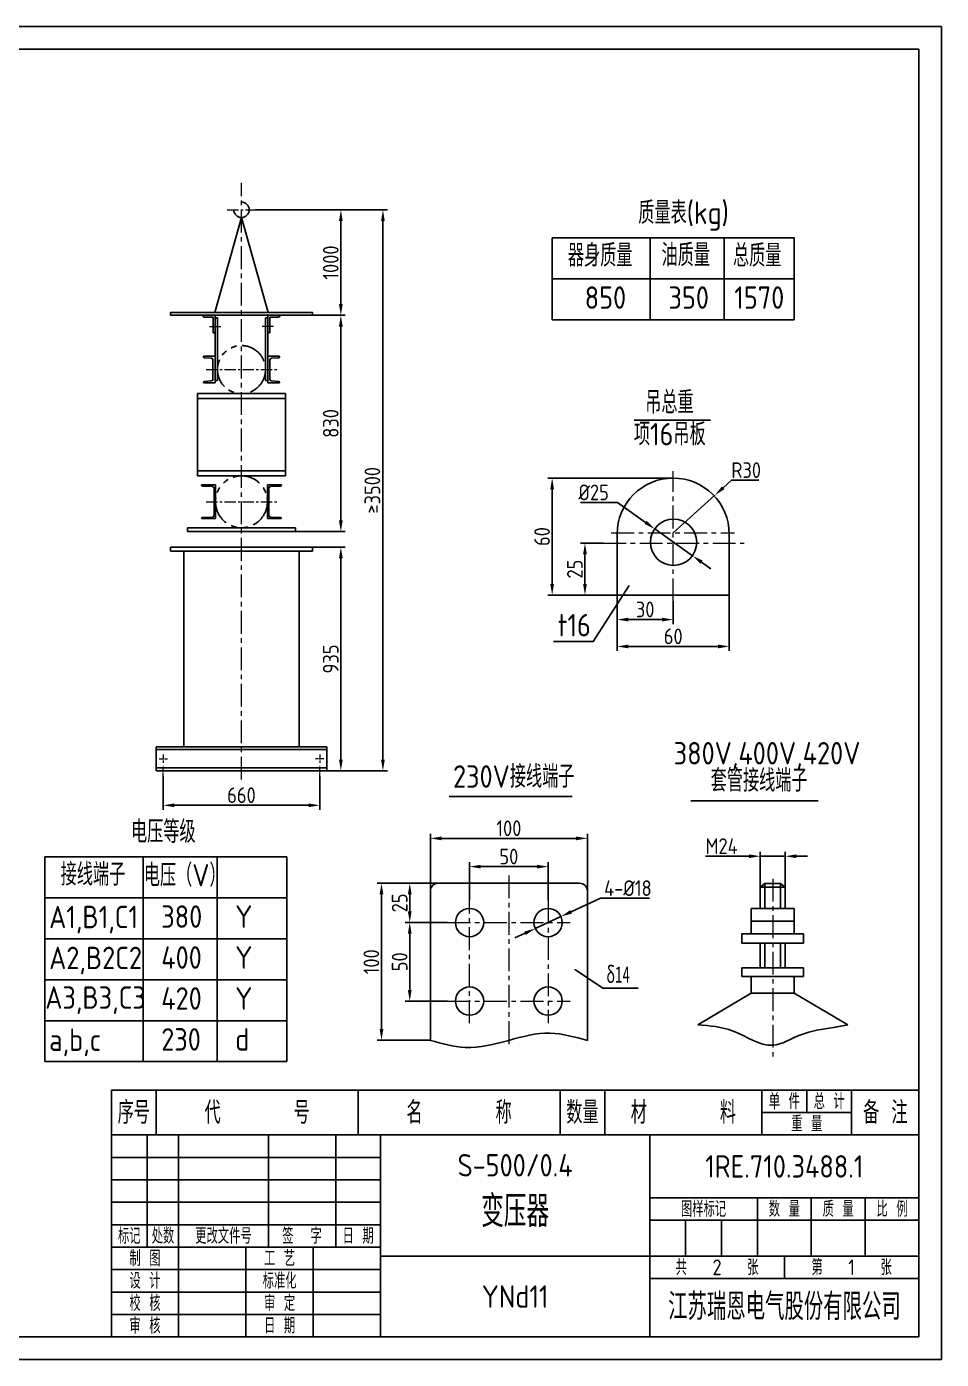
# Model space of a CAD drawing. Header units: millimetres. Extents: x 14511 to 18711, y -172 to 2798.
# Drawn here: x 16672 to 18711, y -172 to 2798 of the extents above; entities that cross this region are included whole.
import ezdxf
from ezdxf import colors
from ezdxf.entities.mleader import LeaderData, LeaderLine
from ezdxf.math import Vec2, Vec3

# ---------------------------------------------------------------- set-up
doc = ezdxf.new("R2010")
doc.units = ezdxf.units.MM
for name, pattern in [('CENTER', [50.8, 31.75, -6.35, 6.35, -6.35]), ('CENTERX2', [101.6, 63.5, -12.7, 12.7, -12.7]), ('DASHDOT', [25.4, 12.7, -6.35, 0, -6.35]), ('PHANTOM', [63.5, 31.75, -6.35, 6.35, -6.35, 6.35, -6.35])]:
    doc.linetypes.add(name, pattern=pattern)
doc.layers.get('0').update_dxf_attribs({"color": 1, "linetype": 'DASHDOT'})
for name, color, linetype in [('1', 4, 'Continuous'), ('2', 3, 'Continuous'), ('99', 7, 'PHANTOM'), ('CEN', 1, 'CENTER'), ('尺寸线', 3, 'Continuous'), ('细线', 1, 'Continuous')]:
    doc.layers.add(name, color=color, linetype=linetype)
for name, color, linetype, lineweight in [('点画线1', 4, 'CENTERX2', 20), ('点画线2', 1, 'CENTER', 20), ('粗实线', 7, 'Continuous', 25)]:
    doc.layers.add(name, color=color, linetype=linetype, lineweight=lineweight)
doc.styles.add('2倍', font='simfang.ttf', dxfattribs={"width": 0.66})
doc.styles.get("Standard").update_dxf_attribs({"font": 'gbenor.shx', "bigfont": 'gbcbig.shx'})
doc.dimstyles.new('1-2', dxfattribs={"dimscale": 2, "dimtxt": 3.5, "dimasz": 2, "dimexe": 1, "dimexo": 0, "dimgap": 1, "dimtad": 1, "dimtoh": 1, "dimdec": 1, "dimdsep": 46, "dimtxsty": 'Standard', "dimcen": 0, "dimclrd": 256, "dimclre": 256, "dimclrt": 3, "dimadec": 1, "dimazin": 0, "dimtfac": 1, "dimtdec": 1, "dimtmove": 0, "dimatfit": 3, "dimfxl": 1, "dimtzin": 0, "dimarcsym": 0})

# ---------------------------------------------------------------- blocks, each defined once
blk = doc.blocks.new('887')
at = {"layer": '1'}
for p, q in [((-19720.7, -55935.3), (-15820.7, -55935.3)), ((-15820.7, -55935.3), (-15820.7, -58805.3)), ((-15820.7, -58255.3), (-17620.7, -58255.3)), ((-17520.7, -58355.3), (-17520.7, -58255.3)), ((-17070.7, -58355.3), (-17070.7, -58255.3)), ((-16620.7, -58355.3), (-16620.7, -58255.3)), ((-16520.7, -58355.3), (-16520.7, -58255.3)), ((-16170.7, -58355.3), (-16170.7, -58255.3)), ((-16070.7, -58255.3), (-16070.7, -58305.3)), ((-15970.7, -58355.3), (-15970.7, -58255.3)), ((-16170.7, -58305.3), (-15970.7, -58305.3)), ((-15820.7, -58355.3), (-17620.7, -58355.3)), ((-17020.7, -58805.3), (-17020.7, -58355.3)), ((-16420.7, -58805.3), (-16420.7, -58355.3)), ((-15820.7, -58495.3), (-16420.7, -58495.3)), ((-15820.7, -58495.3), (-16420.7, -58495.3)), ((-15820.7, -58545.3), (-16420.7, -58545.3)), ((-17020.7, -58605.3), (-17620.7, -58605.3)), ((-16420.7, -58625.3), (-17020.7, -58625.3)), ((-16420.7, -58625.3), (-17020.7, -58625.3)), ((-15820.7, -58675.3), (-16420.7, -58675.3)), ((-15820.7, -58675.3), (-16420.7, -58675.3)), ((-15820.7, -58805.3), (-19720.7, -58805.3)), ((-15820.7, -58805.3), (-17620.7, -58805.3))]:
    blk.add_line(p, q, dxfattribs=at)
at = {"layer": '2'}
for p, q in [((-19970.7, -55885.3), (-15770.7, -55885.3)), ((-15770.7, -55885.3), (-15770.7, -58855.3)), ((-17540.7, -58605.3), (-17540.7, -58355.3)), ((-17470.7, -58605.3), (-17470.7, -58355.3)), ((-17270.7, -58605.3), (-17270.7, -58355.3)), ((-17120.7, -58605.3), (-17120.7, -58355.3)), ((-17020.7, -58405.3), (-17620.7, -58405.3)), ((-17020.7, -58455.3), (-17620.7, -58455.3)), ((-17020.7, -58505.3), (-17620.7, -58505.3)), ((-16180.7, -58625.3), (-16180.7, -58495.3)), ((-16060.7, -58625.3), (-16060.7, -58495.3)), ((-15940.7, -58625.3), (-15940.7, -58495.3)), ((-17020.7, -58555.3), (-17620.7, -58555.3)), ((-15820.7, -58545.3), (-16420.7, -58545.3)), ((-16340.7, -58625.3), (-16340.7, -58545.3)), ((-16260.7, -58625.3), (-16260.7, -58545.3)), ((-17470.7, -58805.3), (-17470.7, -58605.3)), ((-17320.7, -58805.3), (-17320.7, -58605.3)), ((-17170.7, -58805.3), (-17170.7, -58605.3)), ((-16420.7, -58625.3), (-15820.7, -58625.3)), ((-16120.7, -58675.3), (-16120.7, -58625.3)), ((-17020.7, -58655.3), (-17620.7, -58655.3)), ((-17020.7, -58705.3), (-17620.7, -58705.3)), ((-17020.7, -58755.3), (-17620.7, -58755.3)), ((-15770.7, -58855.3), (-19970.7, -58855.3))]:
    blk.add_line(p, q, dxfattribs=at)
at = {"layer": '点画线2', "color": 4, "linetype": 'ByBlock', "lineweight": -3, "ltscale": 0.5}
blk.add_line((-17620.7, -58255.3), (-17620.7, -58805.3), dxfattribs=at)
at = {"layer": '2', "attachment_point": 5}
for s, insert, char_height, width in [('序号', (-17570.7, -58305.3), 50, 100), ('代      号', (-17295.7, -58305.3), 50, 450), ('名      称', (-16845.7, -58305.3), 50, 450), ('数量', (-16570.7, -58305.3), 50, 100), ('材      料', (-16345.7, -58305.3), 50, 350), ('备 注', (-15895.7, -58305.3), 50, 150), ('标记', (-17580.7, -58580.3), 35, 80), ('更改文件号', (-17370.7, -58580.3), 35, 200), ('签  字', (-17195.7, -58580.3), 35, 150), ('日 期', (-17070.7, -58580.3), 35, 100), ('制 图', (-17545.7, -58630.3), 35, 150), ('工 艺', (-17245.7, -58630.3), 35, 150), ('设 计', (-17545.7, -58680.3), 35, 150), ('标准化', (-17245.7, -58680.3), 35, 150), ('校 核', (-17545.7, -58730.3), 35, 150), ('审 定', (-17245.7, -58730.3), 35, 150), ('审 核', (-17545.7, -58780.3), 35, 150), ('日 期', (-17245.7, -58780.3), 35, 150)]:
    blk.add_mtext(s, dxfattribs=dict(at, insert=insert, char_height=char_height, width=width))
at = {"layer": '点画线2', "color": 4, "linetype": 'ByBlock', "lineweight": -3, "ltscale": 0.5, "char_height": 35, "attachment_point": 5}
for s, insert, width in [('{\\C3;单 件}', (-16120.7, -58280.3), 100), ('{\\C3;总 计}', (-16020.7, -58280.3), 100), ('{\\C3;重 量}', (-16070.7, -58330.3), 200), ('{\\C3;图样标记}', (-16300.7, -58520.3), 240), ('{\\C3;数 量}', (-16120.7, -58520.3), 120), ('{\\C3;质 量}', (-16000.7, -58520.3), 120), ('{\\C3;比 例}', (-15880.7, -58520.3), 120), ('{\\C3;处数}', (-17505.7, -58580.3), 70), ('{\\C3;共   2   张}', (-16270.7, -58650.3), 300), ('{\\C3;第   1   张}', (-15970.7, -58650.3), 300)]:
    blk.add_mtext(s, dxfattribs=dict(at, insert=insert, width=width))
blk = doc.blocks.new('*D2415')
at = {"layer": '2', "lineweight": -2}
for p, q in [((17308.7, 1638), (17382.1, 1638)), ((17372.1, 1613), (17372.1, 1164.8)), ((17340.8, 1139.8), (17382.1, 1139.8))]:
    blk.add_line(p, q, dxfattribs=at)
at = {"layer": '2', "linetype": 'ByBlock'}
for points in [[(17376.3, 1613), (17367.9, 1613), (17372.1, 1638)], [(17367.9, 1164.8), (17376.3, 1164.8), (17372.1, 1139.8)]]:
    blk.add_solid(points, dxfattribs=at)
at = {"layer": 'Defpoints', "color": 0, "linetype": 'ByBlock'}
for p in [(17308.7, 1638), (17340.8, 1139.8), (17372.1, 1139.8)]:
    blk.add_point(p, dxfattribs=at)
at = {"layer": '2', "color": 3, "linetype": 'ByBlock', "insert": (17349.6, 1388.9), "char_height": 35, "attachment_point": 5, "rotation": 90}
blk.add_mtext('{\\C2;935}', dxfattribs=at)
blk = doc.blocks.new('*D2416')
at = {"layer": '2', "lineweight": -2}
for p, q in [((17308.7, 2154.8), (17382.1, 2154.8)), ((17372.1, 1697.7), (17372.1, 2129.8)), ((17271.2, 1672.7), (17382.1, 1672.7))]:
    blk.add_line(p, q, dxfattribs=at)
at = {"layer": '2', "linetype": 'ByBlock'}
for points in [[(17376.3, 2129.8), (17367.9, 2129.8), (17372.1, 2154.8)], [(17367.9, 1697.7), (17376.3, 1697.7), (17372.1, 1672.7)]]:
    blk.add_solid(points, dxfattribs=at)
at = {"layer": 'Defpoints', "color": 0, "linetype": 'ByBlock'}
for p in [(17308.7, 2154.8), (17372.1, 2154.8), (17271.2, 1672.7)]:
    blk.add_point(p, dxfattribs=at)
at = {"layer": '2', "color": 3, "linetype": 'ByBlock', "insert": (17349.6, 1913.8), "char_height": 35, "attachment_point": 5, "rotation": 90}
blk.add_mtext('{\\C2;830}', dxfattribs=at)
blk = doc.blocks.new('*D2417')
at = {"layer": '2', "lineweight": -2}
for p, q in [((17182.2, 2389.8), (17382.1, 2389.8)), ((17372.1, 2179.8), (17372.1, 2364.8)), ((17372.1, 2154.8), (17362.1, 2154.8))]:
    blk.add_line(p, q, dxfattribs=at)
at = {"layer": '2', "linetype": 'ByBlock'}
for points in [[(17376.3, 2364.8), (17367.9, 2364.8), (17372.1, 2389.8)], [(17367.9, 2179.8), (17376.3, 2179.8), (17372.1, 2154.8)]]:
    blk.add_solid(points, dxfattribs=at)
at = {"layer": 'Defpoints', "color": 0, "linetype": 'ByBlock'}
for p in [(17182.2, 2389.8), (17372.1, 2389.8), (17372.1, 2154.8)]:
    blk.add_point(p, dxfattribs=at)
at = {"layer": '2', "color": 3, "linetype": 'ByBlock', "insert": (17349.6, 2272.3), "char_height": 35, "attachment_point": 5, "rotation": 90}
blk.add_mtext('{{\\C2;1000}}', dxfattribs=at)
blk = doc.blocks.new('*D2418')
at = {"layer": '2', "lineweight": -2}
for p, q in [((17182.2, 2389.8), (17475.9, 2389.8)), ((17465.9, 2364.8), (17465.9, 1164.8)), ((17340.8, 1139.8), (17475.9, 1139.8))]:
    blk.add_line(p, q, dxfattribs=at)
at = {"layer": '2', "linetype": 'ByBlock'}
for points in [[(17470.1, 2364.8), (17461.7, 2364.8), (17465.9, 2389.8)], [(17461.7, 1164.8), (17470.1, 1164.8), (17465.9, 1139.8)]]:
    blk.add_solid(points, dxfattribs=at)
at = {"layer": 'Defpoints', "color": 0, "linetype": 'ByBlock'}
for p in [(17182.2, 2389.8), (17340.8, 1139.8), (17465.9, 1139.8)]:
    blk.add_point(p, dxfattribs=at)
at = {"layer": '2', "color": 3, "linetype": 'ByBlock', "insert": (17442.4, 1764.8), "char_height": 35, "attachment_point": 5, "rotation": 90}
blk.add_mtext('{\\C2;≥3500}', dxfattribs=at)
blk = doc.blocks.new('*D2419')
at = {"layer": '2', "lineweight": -2}
for p, q in [((16976.1, 1127.5), (16976.1, 1052.8)), ((17325.1, 1127.5), (17325.1, 1052.8)), ((17001.1, 1062.8), (17300.1, 1062.8))]:
    blk.add_line(p, q, dxfattribs=at)
at = {"layer": '2', "linetype": 'ByBlock'}
for points in [[(17001.1, 1067), (17001.1, 1058.6), (16976.1, 1062.8)], [(17300.1, 1058.6), (17300.1, 1067), (17325.1, 1062.8)]]:
    blk.add_solid(points, dxfattribs=at)
at = {"layer": 'Defpoints', "color": 0, "linetype": 'ByBlock'}
for p in [(16976.1, 1127.5), (17325.1, 1127.5), (17325.1, 1062.8)]:
    blk.add_point(p, dxfattribs=at)
at = {"layer": '2', "color": 3, "linetype": 'ByBlock', "insert": (17150.6, 1085.3), "char_height": 35, "attachment_point": 5}
blk.add_mtext('{{\\C2;660}}', dxfattribs=at)
blk = doc.blocks.new('*D2422')
at = {"layer": '2', "lineweight": -2}
for p, q in [((17957.1, 1647), (17906.2, 1647)), ((17916.2, 1622), (17916.2, 1556.3)), ((17987.9, 1531.3), (17906.2, 1531.3))]:
    blk.add_line(p, q, dxfattribs=at)
at = {"layer": '2', "linetype": 'ByBlock'}
for points in [[(17920.4, 1622), (17912, 1622), (17916.2, 1647)], [(17912, 1556.3), (17920.4, 1556.3), (17916.2, 1531.3)]]:
    blk.add_solid(points, dxfattribs=at)
at = {"layer": 'Defpoints', "color": 0, "linetype": 'ByBlock'}
for p in [(17957.1, 1647), (17916.2, 1531.3), (17987.9, 1531.3)]:
    blk.add_point(p, dxfattribs=at)
at = {"layer": '2', "color": 3, "linetype": 'ByBlock', "insert": (17893.7, 1589.2), "char_height": 35, "attachment_point": 5, "rotation": 90}
blk.add_mtext('{{\\C2;25}}', dxfattribs=at)
blk = doc.blocks.new('*D2423')
at = {"layer": '2', "lineweight": -2}
for p, q in [((18112.9, 1792), (17833.1, 1792)), ((17843.1, 1767), (17843.1, 1556.3)), ((17987.9, 1531.3), (17833.1, 1531.3))]:
    blk.add_line(p, q, dxfattribs=at)
at = {"layer": '2', "linetype": 'ByBlock'}
for points in [[(17847.3, 1767), (17838.9, 1767), (17843.1, 1792)], [(17838.9, 1556.3), (17847.3, 1556.3), (17843.1, 1531.3)]]:
    blk.add_solid(points, dxfattribs=at)
at = {"layer": 'Defpoints', "color": 0, "linetype": 'ByBlock'}
for p in [(18112.9, 1792), (17843.1, 1531.3), (17987.9, 1531.3)]:
    blk.add_point(p, dxfattribs=at)
at = {"layer": '2', "color": 3, "linetype": 'ByBlock', "insert": (17820.6, 1661.7), "char_height": 35, "attachment_point": 5, "rotation": 90}
blk.add_mtext('{{\\C2;60}}', dxfattribs=at)
blk = doc.blocks.new('*D2424')
at = {"layer": '2', "lineweight": -2}
for p, q in [((17987.9, 1531.3), (17987.9, 1466.7)), ((18112.9, 1517.4), (18112.9, 1466.7)), ((18087.9, 1476.7), (18012.9, 1476.7))]:
    blk.add_line(p, q, dxfattribs=at)
at = {"layer": '2', "linetype": 'ByBlock'}
for points in [[(18012.9, 1480.8), (18012.9, 1472.5), (17987.9, 1476.7)], [(18087.9, 1472.5), (18087.9, 1480.8), (18112.9, 1476.7)]]:
    blk.add_solid(points, dxfattribs=at)
at = {"layer": 'Defpoints', "color": 0, "linetype": 'ByBlock'}
for p in [(17987.9, 1531.3), (18112.9, 1517.4), (17987.9, 1476.7)]:
    blk.add_point(p, dxfattribs=at)
at = {"layer": '2', "color": 3, "linetype": 'ByBlock', "insert": (18050.4, 1499.2), "char_height": 35, "attachment_point": 5}
blk.add_mtext('{{\\C2;30}}', dxfattribs=at)
blk = doc.blocks.new('*D2425')
at = {"layer": '2', "lineweight": -2}
for p, q in [((17987.9, 1531.3), (17987.9, 1406.8)), ((18237.9, 1531.3), (18237.9, 1406.8)), ((18012.9, 1416.8), (18212.9, 1416.8))]:
    blk.add_line(p, q, dxfattribs=at)
at = {"layer": '2', "linetype": 'ByBlock'}
for points in [[(18012.9, 1420.9), (18012.9, 1412.6), (17987.9, 1416.8)], [(18212.9, 1412.6), (18212.9, 1420.9), (18237.9, 1416.8)]]:
    blk.add_solid(points, dxfattribs=at)
at = {"layer": 'Defpoints', "color": 0, "linetype": 'ByBlock'}
for p in [(17987.9, 1531.3), (18237.9, 1531.3), (18237.9, 1416.8)]:
    blk.add_point(p, dxfattribs=at)
at = {"layer": '2', "color": 3, "linetype": 'ByBlock', "insert": (18112.9, 1439.3), "char_height": 35, "attachment_point": 5}
blk.add_mtext('{{\\C2;60}}', dxfattribs=at)
blk = doc.blocks.new('*D2426')
at = {"layer": '2', "lineweight": -2}
for p, q in [((17906.3, 1737.6), (17988.6, 1737.6)), ((18051.3, 1693.1), (17988.6, 1737.6)), ((18155.8, 1619), (18071.7, 1678.7)), ((18176.2, 1604.6), (18196.6, 1590.1))]:
    blk.add_line(p, q, dxfattribs=at)
at = {"layer": '2', "linetype": 'ByBlock'}
for points in [[(18048.9, 1689.7), (18053.7, 1696.5), (18071.7, 1678.7)], [(18178.6, 1608), (18173.8, 1601.2), (18155.8, 1619)]]:
    blk.add_solid(points, dxfattribs=at)
at = {"layer": 'Defpoints', "color": 0, "linetype": 'ByBlock'}
for p in [(18071.7, 1678.7), (18155.8, 1619)]:
    blk.add_point(p, dxfattribs=at)
at = {"layer": '2', "color": 3, "linetype": 'ByBlock', "insert": (17935.5, 1760.1), "char_height": 35, "attachment_point": 5}
blk.add_mtext('{{\\C2;%%C25}}', dxfattribs=at)
blk = doc.blocks.new('*D2427')
at = {"layer": '2', "lineweight": -2}
for p, q in [((18224.4, 1770.5), (18242.9, 1787.2)), ((18303.4, 1787.2), (18242.9, 1787.2)), ((18112.9, 1670.1), (18205.8, 1753.7))]:
    blk.add_line(p, q, dxfattribs=at)
at = {"layer": '2', "linetype": 'ByBlock'}
blk.add_solid([(18221.6, 1773.6), (18227.1, 1767.4), (18205.8, 1753.7)], dxfattribs=at)
at = {"layer": 'Defpoints', "color": 0, "linetype": 'ByBlock'}
for p in [(18205.8, 1753.7), (18112.9, 1670.1)]:
    blk.add_point(p, dxfattribs=at)
at = {"layer": '2', "color": 3, "linetype": 'ByBlock', "insert": (18275.6, 1809.7), "char_height": 35, "attachment_point": 5}
blk.add_mtext('{{\\C2;R30}}', dxfattribs=at)
blk = doc.blocks.new('*D2428')
at = {"layer": '2', "lineweight": -2}
for p, q in [((18306.9, 880.6), (18306.9, 959.3)), ((18362.4, 880.6), (18362.4, 959.3)), ((18281.9, 949.3), (18185.1, 949.3)), ((18306.9, 949.3), (18362.4, 949.3)), ((18387.4, 949.3), (18412.4, 949.3))]:
    blk.add_line(p, q, dxfattribs=at)
at = {"layer": '2', "linetype": 'ByBlock'}
for points in [[(18281.9, 945.1), (18281.9, 953.4), (18306.9, 949.3)], [(18387.4, 953.4), (18387.4, 945.1), (18362.4, 949.3)]]:
    blk.add_solid(points, dxfattribs=at)
at = {"layer": 'Defpoints', "color": 0, "linetype": 'ByBlock'}
for p in [(18362.4, 949.3), (18306.9, 880.6), (18362.4, 880.6)]:
    blk.add_point(p, dxfattribs=at)
at = {"layer": '2', "color": 3, "linetype": 'ByBlock', "insert": (18220.7, 971.8), "char_height": 35, "attachment_point": 5}
blk.add_mtext('{\\C2;M24}', dxfattribs=at)
blk = doc.blocks.new('*D2536')
at = {"layer": '2', "lineweight": -2}
for p, q in [((17589.1, 889), (17515.7, 889)), ((17525.7, 826.5), (17525.7, 864)), ((17610.1, 801.5), (17515.7, 801.5))]:
    blk.add_line(p, q, dxfattribs=at)
at = {"layer": '2', "linetype": 'ByBlock'}
for points in [[(17529.9, 864), (17521.5, 864), (17525.7, 889)], [(17521.5, 826.5), (17529.9, 826.5), (17525.7, 801.5)]]:
    blk.add_solid(points, dxfattribs=at)
at = {"layer": 'Defpoints', "color": 0, "linetype": 'ByBlock'}
for p in [(17525.7, 889), (17589.1, 889), (17610.1, 801.5)]:
    blk.add_point(p, dxfattribs=at)
at = {"layer": '2', "color": 3, "linetype": 'ByBlock', "insert": (17503.2, 845.2), "char_height": 35, "attachment_point": 5, "rotation": 90}
blk.add_mtext('25', dxfattribs=at)
blk = doc.blocks.new('*D2537')
at = {"layer": '2', "lineweight": -2}
for p, q in [((17610.1, 801.5), (17515.7, 801.5)), ((17525.7, 776.5), (17525.7, 651.5)), ((17610.1, 626.5), (17515.7, 626.5))]:
    blk.add_line(p, q, dxfattribs=at)
at = {"layer": '2', "linetype": 'ByBlock'}
for points in [[(17529.9, 776.5), (17521.5, 776.5), (17525.7, 801.5)], [(17521.5, 651.5), (17529.9, 651.5), (17525.7, 626.5)]]:
    blk.add_solid(points, dxfattribs=at)
at = {"layer": 'Defpoints', "color": 0, "linetype": 'ByBlock'}
for p in [(17610.1, 801.5), (17525.7, 626.5), (17610.1, 626.5)]:
    blk.add_point(p, dxfattribs=at)
at = {"layer": '2', "color": 3, "linetype": 'ByBlock', "insert": (17503.2, 714), "char_height": 35, "attachment_point": 5, "rotation": 90}
blk.add_mtext('50', dxfattribs=at)
blk = doc.blocks.new('*D2538')
at = {"layer": '2', "lineweight": -2}
for p, q in [((17589.1, 889), (17452.7, 889)), ((17462.7, 564), (17462.7, 864)), ((17571.6, 539), (17452.7, 539))]:
    blk.add_line(p, q, dxfattribs=at)
at = {"layer": '2', "linetype": 'ByBlock'}
for points in [[(17466.9, 864), (17458.5, 864), (17462.7, 889)], [(17458.5, 564), (17466.9, 564), (17462.7, 539)]]:
    blk.add_solid(points, dxfattribs=at)
at = {"layer": 'Defpoints', "color": 0, "linetype": 'ByBlock'}
for p in [(17462.7, 889), (17589.1, 889), (17571.6, 539)]:
    blk.add_point(p, dxfattribs=at)
at = {"layer": '2', "color": 3, "linetype": 'ByBlock', "insert": (17440.2, 714), "char_height": 35, "attachment_point": 5, "rotation": 90}
blk.add_mtext('100', dxfattribs=at)
blk = doc.blocks.new('*D2539')
at = {"layer": '2', "lineweight": -2}
for p, q in [((17659.1, 850.5), (17659.1, 936.1)), ((17684.1, 926.1), (17809.1, 926.1)), ((17834.1, 850.5), (17834.1, 936.1))]:
    blk.add_line(p, q, dxfattribs=at)
at = {"layer": '2', "linetype": 'ByBlock'}
for points in [[(17684.1, 930.2), (17684.1, 921.9), (17659.1, 926.1)], [(17809.1, 921.9), (17809.1, 930.2), (17834.1, 926.1)]]:
    blk.add_solid(points, dxfattribs=at)
at = {"layer": 'Defpoints', "color": 0, "linetype": 'ByBlock'}
for p in [(17834.1, 926.1), (17659.1, 850.5), (17834.1, 850.5)]:
    blk.add_point(p, dxfattribs=at)
at = {"layer": '2', "color": 3, "linetype": 'ByBlock', "insert": (17746.6, 948.6), "char_height": 35, "attachment_point": 5}
blk.add_mtext('50', dxfattribs=at)
blk = doc.blocks.new('*D2540')
at = {"layer": '2', "lineweight": -2}
for p, q in [((17571.6, 871.5), (17571.6, 999.1)), ((17596.6, 989.1), (17896.6, 989.1)), ((17921.6, 871.5), (17921.6, 999.1))]:
    blk.add_line(p, q, dxfattribs=at)
at = {"layer": '2', "linetype": 'ByBlock'}
for points in [[(17596.6, 993.2), (17596.6, 984.9), (17571.6, 989.1)], [(17896.6, 984.9), (17896.6, 993.2), (17921.6, 989.1)]]:
    blk.add_solid(points, dxfattribs=at)
at = {"layer": 'Defpoints', "color": 0, "linetype": 'ByBlock'}
for p in [(17921.6, 989.1), (17571.6, 871.5), (17921.6, 871.5)]:
    blk.add_point(p, dxfattribs=at)
at = {"layer": '2', "color": 3, "linetype": 'ByBlock', "insert": (17746.6, 1011.6), "char_height": 35, "attachment_point": 5}
blk.add_mtext('100', dxfattribs=at)
blk = doc.blocks.new('*D2541')
at = {"layer": '2', "lineweight": -2}
for p, q in [((17885.3, 825.3), (17950.5, 855.6)), ((18060, 855.6), (17950.5, 855.6)), ((17805.5, 788.2), (17862.6, 814.8)), ((17782.8, 777.6), (17760.2, 767.1))]:
    blk.add_line(p, q, dxfattribs=at)
at = {"layer": '2', "linetype": 'ByBlock'}
for points in [[(17883.5, 829.1), (17887.1, 821.5), (17862.6, 814.8)], [(17784.6, 773.9), (17781.1, 781.4), (17805.5, 788.2)]]:
    blk.add_solid(points, dxfattribs=at)
at = {"layer": 'Defpoints', "color": 0, "linetype": 'ByBlock'}
for p in [(17862.6, 814.8), (17805.5, 788.2)]:
    blk.add_point(p, dxfattribs=at)
at = {"layer": '2', "color": 3, "linetype": 'ByBlock', "insert": (18011.9, 878.1), "char_height": 35, "attachment_point": 5}
blk.add_mtext('4-%%C18', dxfattribs=at)
blk = doc.blocks.new('_Dot')
at = {"color": 0, "linetype": 'ByBlock', "lineweight": -2}
blk.add_line((-0.5, 0), (-1, 0), dxfattribs=at)
at = {"color": 0, "linetype": 'ByBlock', "const_width": 0.5}
blk.add_lwpolyline([(-0.25, 0, 1), (0.25, 0, 1)], format="xyb", close=True, dxfattribs=at)

msp = doc.modelspace()

# ---------------------------------------------------------------- linework, layer by layer
at = {"layer": '1'}
for p, q in [((17150.64, 2372.68), (17091.5, 2161.21)), ((17150.64, 2372.68), (17209.77, 2161.21)), ((17087.59, 2150.6), (17068.24, 2150.6)), ((17087.59, 2117.85), (17087.59, 2150.6)), ((17091.81, 2114.64), (17091.81, 2154.81)), ((17091.81, 2009.39), (17091.81, 2149.46)), ((17097.07, 2149.46), (17091.81, 2149.46)), ((17097.07, 2009.39), (17097.07, 2149.46)), ((17204.2, 2009.39), (17204.2, 2149.46)), ((17204.2, 2149.46), (17209.47, 2149.46)), ((17209.47, 2114.64), (17209.47, 2154.81)), ((17209.47, 2009.39), (17209.47, 2149.46)), ((17213.68, 2150.6), (17233.03, 2150.6)), ((17213.68, 2117.85), (17213.68, 2150.6)), ((17091.81, 2063.51), (17065.96, 2063.51)), ((17083.79, 2059.14), (17067.84, 2060.14)), ((17087.1, 2011.07), (17087.1, 2055.66)), ((17091.81, 2004), (17091.81, 2063.51)), ((17209.47, 2004), (17209.47, 2063.51)), ((17209.47, 2063.51), (17235.31, 2063.51)), ((17214.17, 2011.07), (17214.17, 2055.66)), ((17217.48, 2059.14), (17233.44, 2060.14)), ((17091.81, 2004), (17065.96, 2004)), ((17091.81, 2004), (17065.96, 2004)), ((17083.79, 2008.37), (17067.84, 2007.37)), ((17091.81, 2009.39), (17097.07, 2009.39)), ((17209.47, 2009.39), (17204.2, 2009.39)), ((17209.47, 2004), (17235.31, 2004)), ((17209.47, 2004), (17235.31, 2004)), ((17217.48, 2008.37), (17233.44, 2007.37)), ((17248.93, 1980.19), (17052.35, 1980.19)), ((17052.35, 1797), (17052.35, 1980.19)), ((17248.93, 1969.48), (17052.35, 1969.48)), ((17248.93, 1797), (17248.93, 1980.19)), ((17248.93, 1807.98), (17052.35, 1807.98)), ((17248.93, 1797), (17052.35, 1797)), ((17092.79, 1776.64), (17061.72, 1776.64)), ((17061.72, 1776.64), (17061.72, 1776.28)), ((17086.26, 1773.05), (17063.76, 1774.14)), ((17089.57, 1769.58), (17089.57, 1708.72)), ((17092.79, 1776.64), (17092.79, 1701.65)), ((17208.49, 1776.64), (17208.49, 1701.65)), ((17208.49, 1776.64), (17239.55, 1776.64)), ((17211.7, 1769.58), (17211.7, 1708.72)), ((17215.02, 1773.05), (17237.51, 1774.14)), ((17239.55, 1776.64), (17239.55, 1776.28)), ((17092.79, 1701.65), (17061.72, 1701.65)), ((17086.26, 1705.24), (17063.76, 1704.16)), ((17208.49, 1701.65), (17239.55, 1701.65)), ((17215.02, 1705.24), (17237.51, 1704.16)), ((17239.55, 1702.02), (17239.55, 1701.65)), ((17271.16, 1681.3), (17030.12, 1681.3)), ((17030.12, 1672.73), (17030.12, 1681.3)), ((17271.16, 1672.73), (17030.12, 1672.73)), ((17271.16, 1672.73), (17271.16, 1681.3)), ((17987.92, 1667), (17987.92, 1531.34)), ((18237.89, 1667), (18237.89, 1531.34)), ((17308.65, 1638.05), (16992.62, 1638.05)), ((16992.62, 1629.29), (16992.62, 1638.05)), ((17308.65, 1629.29), (17308.65, 1638.05)), ((17308.65, 1629.29), (16992.62, 1629.29)), ((17022.08, 1193.39), (17022.08, 1629.29)), ((17279.19, 1193.39), (17279.19, 1629.29)), ((17987.92, 1531.34), (18237.89, 1531.34)), ((17340.79, 1193.39), (16960.48, 1193.39)), ((16960.48, 1139.83), (16960.48, 1193.39)), ((17340.79, 1139.83), (17340.79, 1193.39)), ((17340.79, 1187.31), (16960.48, 1187.31)), ((17340.79, 1145.91), (16960.48, 1145.91)), ((17340.79, 1139.83), (16960.48, 1139.83)), ((18317.02, 888.67), (18306.94, 880.65)), ((18306.94, 880.65), (18306.94, 832.42)), ((18306.94, 880.65), (18362.43, 880.65)), ((18317.02, 888.67), (18352.35, 888.67)), ((18352.35, 888.67), (18362.43, 880.65)), ((18362.43, 880.65), (18362.43, 832.42)), ((18286.88, 832.42), (18286.88, 776.18)), ((18286.88, 832.42), (18382.49, 832.42)), ((18382.49, 832.42), (18382.49, 776.18)), ((18266.08, 776.18), (18403.29, 776.18)), ((18266.08, 776.18), (18266.08, 755.27)), ((18403.29, 776.18), (18403.29, 755.27)), ((18266.08, 755.27), (18403.29, 755.27)), ((18306.94, 755.27), (18306.94, 700.7)), ((18362.43, 755.27), (18362.43, 700.7)), ((18266.08, 700.7), (18266.08, 681.45)), ((18266.08, 700.7), (18403.29, 700.7)), ((18403.29, 700.7), (18403.29, 681.45)), ((18266.08, 681.45), (18403.29, 681.45)), ((18286.88, 681.45), (18286.88, 644.45)), ((18382.49, 681.45), (18382.49, 644.45)), ((18286.88, 644.45), (18167.56, 573.46)), ((18286.88, 644.45), (18382.49, 644.45)), ((18382.49, 644.45), (18501.81, 573.46))]:
    msp.add_line(p, q, dxfattribs=at)
msp.add_circle((18113.72, 1648.86), 51.56, dxfattribs=at)
for centre, radius, start, end in [((17150.64, 2389.81), 17.13, 180, 90), ((17068.24, 2153.81), 3.21, 180, 270), ((17233.03, 2153.81), 3.21, 270, 0), ((17090.81, 2117.85), 3.21, 180, 270), ((17210.47, 2117.85), 3.21, 270, 0), ((17083.62, 2055.66), 3.48, 0, 87.24751), ((17217.65, 2055.66), 3.48, 92.75249, 180), ((17083.62, 2011.85), 3.48, 272.75249, 0), ((17217.65, 2011.85), 3.48, 180, 267.24751), ((18112.91, 1667), 124.98, 0, 180), ((17063.86, 1776.28), 2.14, 180, 267.24751), ((17086.09, 1769.58), 3.48, 0, 87.24751), ((17215.18, 1769.58), 3.48, 92.75249, 180), ((17237.41, 1776.28), 2.14, 272.75249, 0), ((17063.86, 1702.02), 2.14, 92.75249, 180), ((17086.09, 1708.72), 3.48, 272.75249, 0), ((17215.18, 1708.72), 3.48, 180, 267.24751), ((17237.41, 1702.02), 2.14, 0, 87.24751)]:
    msp.add_arc(centre, radius, start, end, dxfattribs=at)
for p in [(18312.19, 880.65), (18312.19, 880.65), (18362.43, 880.65), (18362.43, 880.65)]:
    msp.add_point(p, dxfattribs=at)
at = {"layer": '2'}
for p, q in [((17843.27, 2327.11), (18382.55, 2327.11)), ((17843.27, 2327.11), (17843.27, 2144.65)), ((18061.91, 2327.11), (18061.91, 2144.65)), ((18226.68, 2327.11), (18226.68, 2144.65)), ((18382.55, 2327.11), (18382.55, 2144.65)), ((17843.27, 2235.88), (18382.55, 2235.88)), ((17843.27, 2144.65), (18382.55, 2144.65)), ((18025.9, 1920.84), (18195.66, 1920.84)), ((18025.9, 1920.84), (18195.66, 1920.84)), ((17061.72, 1702.02), (17061.72, 1701.65)), ((17613.49, 1082.66), (17887.79, 1082.66)), ((18435.82, 1072.9), (18152.47, 1072.9)), ((16712.69, 947.68), (17251.98, 947.68)), ((16931.34, 947.68), (16931.34, 491.5)), ((17096.11, 947.68), (17096.11, 491.5)), ((17251.98, 947.68), (17251.98, 491.5)), ((16712.69, 856.44), (17251.98, 856.44)), ((16712.69, 765.21), (17251.98, 765.21)), ((16712.69, 765.21), (17251.98, 765.21)), ((16712.69, 673.97), (17251.98, 673.97)), ((16712.69, 673.97), (17251.98, 673.97)), ((16712.69, 582.74), (17251.98, 582.74)), ((16712.69, 582.74), (17251.98, 582.74)), ((16712.69, 491.5), (17251.98, 491.5))]:
    msp.add_line(p, q, dxfattribs=at)
at = {"layer": '2', "color": 3}
for p, q in [((18317.02, 888.67), (18317.02, 832.42)), ((18352.35, 888.67), (18352.35, 832.42)), ((18317.02, 755.27), (18317.02, 700.7)), ((18352.35, 755.27), (18352.35, 700.7))]:
    msp.add_line(p, q, dxfattribs=at)
at = {"layer": '2'}
msp.add_spline([(18167.56, 573.46), (18246.71, 559.6), (18334.68, 527.95), (18397.16, 551.29), (18469.92, 567.46), (18501.81, 573.46)], degree=3, dxfattribs=at)
at = {"layer": '99', "color": 6, "ltscale": 2}
for centre, radius in [((17150.64, 2033.76), 53.56), ((17150.64, 1739.15), 57.85)]:
    msp.add_circle(centre, radius, dxfattribs=at)
at = {"layer": 'CEN', "lineweight": 13, "ltscale": 0.8}
for p, q in [((17071.81, 2033.76), (17229.46, 2033.76)), ((17071.81, 1739.15), (17229.46, 1739.15))]:
    msp.add_line(p, q, dxfattribs=at)
at = {"layer": '点画线1', "color": 1, "ltscale": 0.8}
for p, q in [((17150.64, 1120.03), (17150.64, 2450.29)), ((18112.91, 1517.36), (18112.91, 1807.13)), ((17974.95, 1670.09), (18249.24, 1670.09)), ((17957.09, 1647.01), (18271.19, 1647.01)), ((17746.57, 906.47), (17746.57, 521.47)), ((18334.68, 898.99), (18334.68, 501.41)), ((17659.07, 577.47), (17659.07, 850.47)), ((17834.07, 850.47), (17834.07, 577.47)), ((17610.07, 801.47), (17883.07, 801.47)), ((17610.07, 626.47), (17883.07, 626.47))]:
    msp.add_line(p, q, dxfattribs=at)
at = {"layer": '点画线1', "color": 1, "ltscale": 0.4}
msp.add_line((17118.93, 2389.81), (17182.15, 2389.81), dxfattribs=at)
at = {"layer": '点画线1', "color": 1, "ltscale": 0.2}
for p, q in [((17079.09, 2130.17), (17104.41, 2130.17)), ((17222.18, 2130.17), (17196.86, 2130.17))]:
    msp.add_line(p, q, dxfattribs=at)
at = {"layer": '点画线1', "color": 1, "ltscale": 0.13}
for p, q in [((16966.84, 1166.61), (16985.71, 1166.61)), ((16976.27, 1176.05), (16976.27, 1157.17)), ((17334.44, 1166.61), (17315.56, 1166.61)), ((17325, 1176.05), (17325, 1157.17)), ((16976.14, 1127.53), (16976.14, 1150.7)), ((17325.13, 1127.53), (17325.13, 1150.7))]:
    msp.add_line(p, q, dxfattribs=at)
at = {"layer": '粗实线'}
for p, q in [((17571.57, 538.97), (17571.57, 871.47)), ((17589.07, 888.97), (17904.07, 888.97)), ((17593.45, 888.97), (17899.7, 888.97)), ((17921.57, 871.47), (17921.57, 538.97))]:
    msp.add_line(p, q, dxfattribs=at)
for centre in [(17659.07, 801.47), (17834.07, 801.47), (17659.07, 626.47), (17834.07, 626.47)]:
    msp.add_circle(centre, 31.5, dxfattribs=at)
for centre, start, end in [((17589.07, 871.47), 90, 180), ((17904.07, 871.47), 0, 90)]:
    msp.add_arc(centre, 17.5, start, end, dxfattribs=at)
msp.add_open_spline([(17571.57, 538.97), (17597.46, 531.6), (17655.45, 515.09), (17744.92, 538.18), (17835.44, 563.5), (17894.11, 545.84), (17921.57, 538.97)], degree=3, knots=[0, 0, 0, 0, 29363.10715, 65777.7933549, 100185.5796832, 131571.922468, 131571.922468, 131571.922468, 131571.922468], dxfattribs=at)
at = {"layer": '细线', "color": 4, "linetype": 'ByBlock', "lineweight": -3, "ltscale": 0.5}
for p, q in [((17065.02, 2153.81), (17065.02, 2154.81)), ((17065.02, 2154.81), (17091.81, 2154.81)), ((17091.81, 2114.64), (17091.81, 2154.81)), ((17236.25, 2154.81), (17209.47, 2154.81)), ((17209.47, 2114.64), (17209.47, 2154.81)), ((17236.25, 2153.81), (17236.25, 2154.81)), ((17090.81, 2114.64), (17091.81, 2114.64)), ((17210.47, 2114.64), (17209.47, 2114.64)), ((18286.88, 804.3), (18382.49, 804.3))]:
    msp.add_line(p, q, dxfattribs=at)
at = {"layer": '细线', "color": 4, "linetype": 'ByBlock'}
for p, q in [((17065.96, 2062.14), (17065.96, 2063.51)), ((17235.31, 2062.14), (17235.31, 2063.51)), ((17065.96, 2005.37), (17065.96, 2004)), ((17235.31, 2005.37), (17235.31, 2004))]:
    msp.add_line(p, q, dxfattribs=at)
at = {"layer": '细线', "color": 4, "linetype": 'ByBlock', "lineweight": -3}
msp.add_line((16712.69, 947.68), (16712.69, 491.5), dxfattribs=at)
at = {"layer": '细线', "color": 4, "linetype": 'ByBlock', "lineweight": -3, "ltscale": 0.5}
msp.add_lwpolyline([(17308.65, 2154.81), (16992.62, 2154.81), (16992.62, 2161.21), (17308.65, 2161.21)], close=True, dxfattribs=at)
at = {"layer": '细线', "color": 3, "linetype": 'ByBlock', "lineweight": -3, "ltscale": 0.5}
msp.add_lwpolyline([(18014.85, 1552.55), (17934.57, 1427.75), (17846.35, 1427.75)], dxfattribs=at)
at = {"layer": '细线', "color": 4, "linetype": 'ByBlock'}
for centre, start, end in [((17067.96, 2062.14), 180, 266.41775), ((17233.31, 2062.14), 273.58225, 0), ((17067.96, 2005.37), 93.58225, 180), ((17233.31, 2005.37), 0, 86.41775)]:
    msp.add_arc(centre, 2, start, end, dxfattribs=at)

# ---------------------------------------------------------------- block references
at = {"layer": '细线', "color": 4, "linetype": 'ByBlock', "lineweight": -3}
msp.add_blockref('887', (34481.29, 58683.32), dxfattribs=at)

# ---------------------------------------------------------------- texts
at = {"layer": '1'}
msp.add_text('江苏瑞恩电气股份有限公司', height=60, dxfattribs=at).set_placement((18101.66, -84.37))
at = {"layer": '1', "insert": (17760.54, 193.04), "char_height": 70, "width": 600, "attachment_point": 2}
msp.add_mtext('变压器', dxfattribs=at)
at = {"layer": '2'}
for s, height, p in [('质量表(kg)', 49.994, (18035.03, 2358.33)), ('器身质量', 49.994, (17878.23, 2263.29)), ('油质量', 49.994, (18086.96, 2263.97)), ('总质量', 49.994, (18246.13, 2262.95)), ('吊总重', 50, (18050.53, 1935.75)), ('吊总重', 50, (18050.53, 1935.75)), ('项16吊板', 50, (18025.2, 1864.9)), ('380V,400V,420V', 50, (18113.98, 1153.75)), ('230V接线端子', 50, (17622.17, 1101.93)), ('套管接线端子', 50, (18196.37, 1093.07)), ('电压等级', 49.994, (16904.46, 978.89)), ('接线端子', 49.994, (16747.66, 883.85)), ('电压（V）', 49.994, (16932.92, 881.82))]:
    msp.add_text(s, height=height, dxfattribs=at).set_placement(p)
at = {"layer": '2', "color": 2}
for s, height, p in [('850', 49.994, (17915.65, 2169.23)), ('350', 49.994, (18102.42, 2169.23)), ('1570', 49.994, (18249.05, 2169.22)), ('A1,B1,C1', 49.994, (16721.9, 788.89)), ('380', 49.994, (16971.85, 789.79)), ('Y', 49.99, (17136.62, 789.79)), ('A2,B2C2', 49.994, (16721.9, 697.65)), ('400', 49.994, (16971.85, 698.56)), ('Y', 49.99, (17136.62, 698.56)), ('A3,B3,C3', 49.994, (16713.23, 609.31)), ('420', 49.994, (16971.85, 607.32)), ('Y', 49.99, (17136.62, 607.32)), ('a,b,c', 49.994, (16721.9, 515.18)), ('230', 49.994, (16971.85, 516.09)), ('d', 49.99, (17136.62, 516.09))]:
    msp.add_text(s, height=height, dxfattribs=at).set_placement(p)
at = {"layer": '2', "color": 3, "insert": (17892.44, 1464.21), "char_height": 50, "attachment_point": 5}
msp.add_mtext('{\\C2;t16}', dxfattribs=at)
at = {"layer": '2', "color": 4, "insert": (17963.72, 703.93), "char_height": 36.75, "width": 202.367, "attachment_point": 1, "style": '2倍'}
msp.add_mtext('{\\fSimSun|b0|i0|c134|p2;δ\\C2;14}', dxfattribs=at)
at = {"layer": '2', "char_height": 50, "width": 600, "attachment_point": 5}
for s, insert in [('S-500/0.4', (17760.54, 260.54)), ('YNd11', (17760.54, -31.96))]:
    msp.add_mtext(s, dxfattribs=dict(at, insert=insert))
at = {"layer": '2', "color": 1, "insert": (18360.54, 258.04), "char_height": 50, "width": 600, "attachment_point": 5}
msp.add_mtext('1RE.710.3488.1', dxfattribs=at)

# ---------------------------------------------------------------- dimensions: what is measured, and where the dimension line sits
at = {"layer": '2', "color": 4}
for base, p1, p2, text, picture, middle in [((17372.11, 2389.81), (17372.11, 2154.81), (17182.15, 2389.81), '{{\\C2;1000}}', '*D2417', (17349.61, 2272.31)), ((17465.88, 1139.83), (17182.15, 2389.81), (17340.79, 1139.83), '{\\C2;≥3500}', '*D2418', (17442.42, 1764.82)), ((17372.11, 2154.81), (17271.16, 1672.73), (17308.65, 2154.81), '{\\C2;830}', '*D2416', (17349.61, 1913.77)), ((17843.08, 1531.34), (18112.91, 1791.99), (17987.92, 1531.34), '{{\\C2;60}}', '*D2423', (17820.58, 1661.66)), ((17372.11, 1139.83), (17308.65, 1638.05), (17340.79, 1139.83), '{\\C2;935}', '*D2415', (17349.61, 1388.94)), ((17916.2, 1531.34), (17957.09, 1647.01), (17987.92, 1531.34), '{{\\C2;25}}', '*D2422', (17893.7, 1589.17)), ((17462.71, 888.97), (17571.57, 538.97), (17589.07, 888.97), '100', '*D2538', (17440.21, 713.97)), ((17525.71, 888.97), (17610.07, 801.47), (17589.07, 888.97), '25', '*D2536', (17503.21, 845.22)), ((17525.71, 626.47), (17610.07, 801.47), (17610.07, 626.47), '50', '*D2537', (17503.21, 713.97))]:
    dim = msp.add_linear_dim(base=base, p1=p1, p2=p2, angle=90, text=text, dimstyle='1-2', override={"dimscale": 10, "dimasz": 2.5, "dimgap": 0.5, "dimtxsty": 'Standard'}, dxfattribs=at)
    dim.commit()
    dim.dimension.update_dxf_attribs({"geometry": picture, "text_midpoint": middle})
dim = msp.add_radius_dim(center=(18112.91, 1670.09), mpoint=(18205.78, 1753.73), text='{{\\C2;R30}}', dimstyle='1-2', override={"dimscale": 10, "dimasz": 2.5, "dimgap": 0.5, "dimtxsty": 'Standard'}, dxfattribs=at)
dim.commit()
dim.dimension.update_dxf_attribs({"geometry": '*D2427', "text_midpoint": (18275.65, 1809.7)})
for p1, p2, text, picture, middle in [((18155.78, 1619.04), (18071.67, 1678.68), '{{\\C2;%%C25}}', '*D2426', (17935.46, 1737.58)), ((17805.51, 788.18), (17862.63, 814.75), '4-%%C18', '*D2541', (18011.91, 855.61))]:
    dim = msp.add_diameter_dim_2p(p1=p1, p2=p2, text=text, dimstyle='1-2', override={"dimscale": 10, "dimasz": 2.5, "dimgap": 0.5, "dimtxsty": 'Standard'}, dxfattribs=at)
    dim.commit()
    dim.dimension.update_dxf_attribs({"geometry": picture, "text_midpoint": middle, "dimtype": 163})
for base, p1, p2, text, picture, middle in [((17987.92, 1476.68), (18112.91, 1517.36), (17987.92, 1531.34), '{{\\C2;30}}', '*D2424', (18050.42, 1499.18)), ((18237.89, 1416.78), (17987.92, 1531.34), (18237.89, 1531.34), '{{\\C2;60}}', '*D2425', (18112.91, 1439.28)), ((17325.13, 1062.81), (16976.14, 1127.53), (17325.13, 1127.53), '{{\\C2;660}}', '*D2419', (17150.64, 1085.31)), ((17921.57, 989.06), (17571.57, 871.47), (17921.57, 871.47), '100', '*D2540', (17746.57, 1011.56)), ((17834.07, 926.06), (17659.07, 850.47), (17834.07, 850.47), '50', '*D2539', (17746.57, 948.56))]:
    dim = msp.add_linear_dim(base=base, p1=p1, p2=p2, text=text, dimstyle='1-2', override={"dimscale": 10, "dimasz": 2.5, "dimgap": 0.5, "dimtxsty": 'Standard'}, dxfattribs=at)
    dim.commit()
    dim.dimension.update_dxf_attribs({"geometry": picture, "text_midpoint": middle})
dim = msp.add_linear_dim(base=(18362.43, 949.28), p1=(18306.94, 880.65), p2=(18362.43, 880.65), text='{\\C2;M24}', dimstyle='1-2', override={"dimscale": 10, "dimasz": 2.5, "dimgap": 0.5, "dimtxsty": 'Standard'}, dxfattribs=at)
dim.commit()
dim.dimension.update_dxf_attribs({"geometry": '*D2428', "text_midpoint": (18220.71, 949.28), "dimtype": 160})

# ---------------------------------------------------------------- leaders
at = {"layer": '尺寸线'}
ml = msp.add_multileader_mtext('Standard', dxfattribs=at)
ml.set_content('', color=256)
ml.set_leader_properties()
ml.set_arrow_properties(name='DOT')
ml.build(insert=Vec2(0, 0))
ml.multileader.update_dxf_attribs({"text_right_attachment_type": 6, "dogleg_length": 52.5, "arrow_head_size": 2.1})
ctx = ml.context
ctx.base_point, ctx.char_height, ctx.arrow_head_size, ctx.landing_gap_size, ctx.plane_origin = Vec3(18034.49, 655.09), 21, 2.1, 10.5, Vec3(17864.86, 734.27)
ctx.right_attachment = 6
notes = []
notes.append((ctx, [(0, (1, 1, 0), (17955.74, 655.09), (1, 0), 78.75, [(0, [(17893.18, 697.06)], 0, [])])]))
ctx.mtext.insert, ctx.mtext.flow_direction = Vec3(18044.99, 655.09), 5
for ctx, leaders in notes:
    for number, flags, end, landing, length, lines in leaders:
        leader = LeaderData()
        leader.index, (leader.has_last_leader_line, leader.has_dogleg_vector, leader.attachment_direction) = number, flags
        leader.last_leader_point, leader.dogleg_vector, leader.dogleg_length = Vec3(end), Vec3(landing), length
        for number, points, colour, breaks in lines:
            line = LeaderLine()
            line.index, line.vertices, line.color, line.breaks = number, Vec3.list(points), colors.encode_raw_color(colour), breaks
            leader.lines.append(line)
        ctx.leaders.append(leader)

doc.saveas('drawing.dxf')
